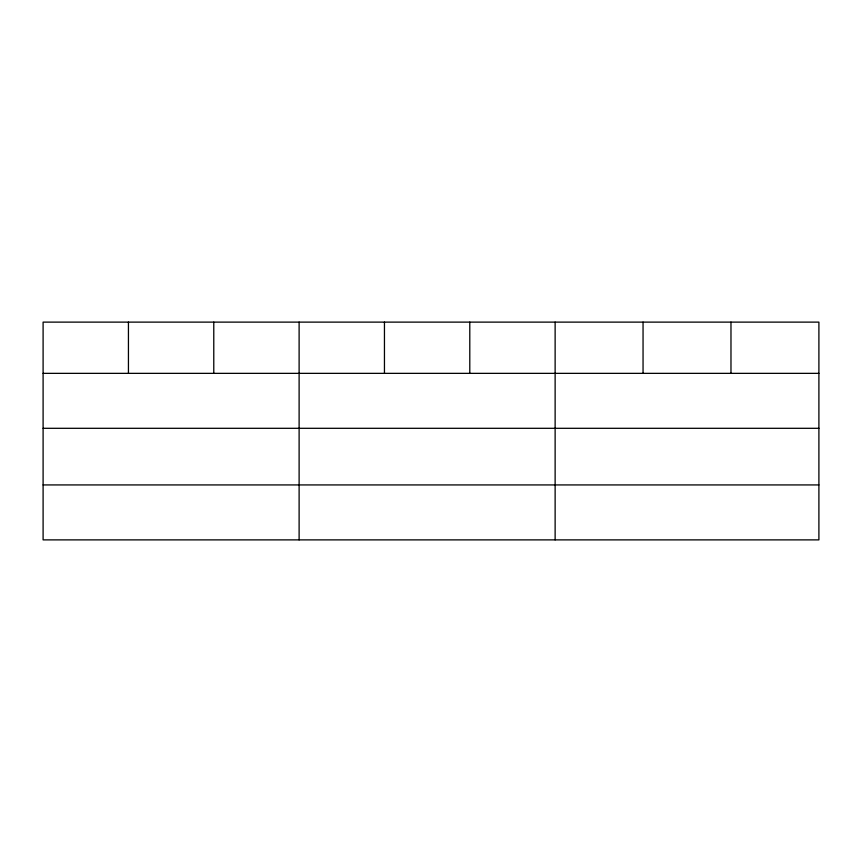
<?xml version="1.0" encoding="UTF-8"?>
<svg xmlns="http://www.w3.org/2000/svg" width="862" height="862" viewBox="0 0 862 862"><rect width="100%" height="100%" fill="white"/><g stroke="black" fill="none" stroke-linecap="round" stroke-linejoin="round"><path stroke-width="1.29" d="M818.9 428.306L818.9 322.119L43.1 322.119L43.1 539.881L818.9 539.881L818.9 428.306L43.1 428.306M43.1 373.354L818.9 373.354M43.1 484.929L818.9 484.929M730.976 322.119L730.976 373.354M643.052 322.119L643.052 373.354M555.128 322.119L555.128 539.881M469.79 322.119L469.79 373.354M384.452 322.119L384.452 373.354M299.114 322.119L299.114 539.881M213.776 322.119L213.776 373.354M128.438 322.119L128.438 373.354"/></g></svg>
